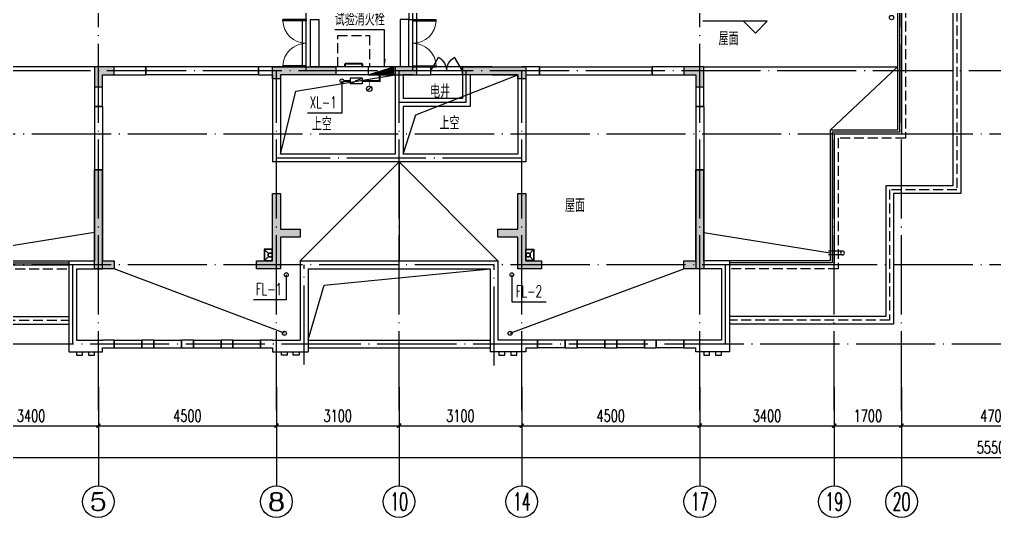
# Model space of a CAD drawing. Extents: x -287580 to -53108, y -522338 to -82629.
# Drawn here: x -251003 to -226359, y -507133 to -494550 of the extents above; entities that cross this region are included whole.
import ezdxf
from ezdxf.enums import TextEntityAlignment as Align

# ---------------------------------------------------------------- set-up
doc = ezdxf.new("R2010")
doc.units = 0
doc.header["$LTSCALE"] = 1000
doc.header["$MEASUREMENT"] = 0
doc.linetypes.add('DASH', pattern=[0.35, 0.25, -0.1])
doc.linetypes.add('DOTE', pattern=[2.42, 2, -0.2, 0.02, -0.2])
for name, color, linetype in [('AXIS', 3, 'Continuous'), ('AXIS_TEXT', 7, 'Continuous'), ('DIM_ELEV', 3, 'Continuous'), ('DIM_废水', 3, 'Continuous'), ('DIM_消防', 3, 'Continuous'), ('DOTE', 99, 'Continuous'), ('EQUIP_消防', 1, 'Continuous'), ('HATCH', 4, 'Continuous'), ('PIPE-消防', 1, 'Continuous'), ('PUB_TEXT', 7, 'Continuous'), ('STAIR', 99, 'Continuous'), ('TWT_LEAD', 3, 'Continuous'), ('TWT_TEXT', 7, 'Continuous'), ('VALVE_消防', 7, 'Continuous'), ('VPIPE-废水', 31, 'Continuous'), ('VPIPE-污水', 2, 'Continuous'), ('VPIPE-消防', 1, 'Continuous'), ('WALL', 9, 'Continuous'), ('WINDOW', 99, 'Continuous'), ('保温', 6, 'Continuous'), ('填充', 8, 'Continuous'), ('屋面', 139, 'Continuous'), ('栏杆', 169, 'Continuous'), ('表格', 157, 'Continuous')]:
    doc.layers.add(name, color=color, linetype=linetype)
doc.styles.add('_TCH_AXIS', font='COMPLEX', dxfattribs={"bigfont": 'GBCBIG'})
doc.styles.add('_TCH_DIM', font='SIMPLEX', dxfattribs={"bigfont": 'GBCBIG'})
doc.styles.add('_TCH_DIM_T3', font='SIMPLEX', dxfattribs={"width": 0.705882, "bigfont": 'GBCBIG'})
doc.styles.add('_TWT_SERIAL', font='COMPLEX', dxfattribs={"width": 0.8, "height": 3, "bigfont": 'HZTXT'})
doc.styles.add('COMPLEX', font='COMPLEX')
doc.styles.get("Standard").update_dxf_attribs({"font": 'gbenor.shx', "bigfont": 'gbcbig.shx'})
doc.dimstyles.new('_TCH_ARCH&&100', dxfattribs={"dimtxt": 297.5, "dimasz": 100, "dimexe": 250, "dimexo": 300, "dimgap": 100, "dimtad": 1, "dimdec": 0, "dimzin": 0, "dimdsep": 46, "dimtxsty": '_TCH_DIM_T3', "dimblk": 'ARCHTICK', "dimcen": 0.09, "dimclrt": 7, "dimazin": 2, "dimtfac": 1, "dimtdec": 0, "dimtix": 1, "dimtmove": 2, "dimatfit": 3, "dimfxl": 0, "dimtolj": 1, "dimtzin": 0, "dimarcsym": 0})

# ---------------------------------------------------------------- blocks, each defined once
blk = doc.blocks.new('$VALVE$00000597')
blk.add_line((-93, 357), (93, 543))
blk.add_lwpolyline([(93, 543, 0, 50, 0), (-31, 456, 50, 50, 0)], format="xyseb")
for points, const_width in [([(0, 300), (0, 0)], 30), ([(0, 182), (75, 182), (75, 107)], 7.5)]:
    blk.add_lwpolyline(points, dxfattribs=dict(const_width=const_width))
blk.add_circle((0, 450), 150)
blk = doc.blocks.new('A$C72BA2012')
at = {"color": 6}
for p, q in [((100, 200), (0, 300)), ((11, 290), (10, 290)), ((10, 290), (10, 10)), ((200, 290), (10, 290)), ((200, 10), (200, 290)), ((100, 100), (0, 0)), ((10, 10), (200, 10))]:
    blk.add_line(p, q, dxfattribs=at)
blk.add_lwpolyline([(0, 300), (0, 0), (210, 0), (210, 300), (0, 300)], dxfattribs=at)
blk.add_lwpolyline([(200, 100), (200, 200), (100, 200), (100, 100)], close=True, dxfattribs=at)
blk.add_circle((150, 150), 50, dxfattribs=at)
blk = doc.blocks.new('A$C4E4A79F1')
at = {"color": 6}
for points in [[(0, 350), (0, 0)], [(100, 350), (100, 0)]]:
    blk.add_lwpolyline(points, dxfattribs=at)
blk.add_circle((50, 350), 50, dxfattribs=at)
blk = doc.blocks.new('A$C0BB52A95')
at = {"layer": '填充'}
h = blk.add_hatch(color=256, dxfattribs=at)
h.dxf.hatch_style = 1
h.paths.add_polyline_path([(37350, 4900), (37350, 5100), (37550, 5100), (37900, 5100), (37900, 4900)])
h.paths.add_polyline_path([(8150, 4900), (8150, 5100), (7950, 5100), (7600, 5100), (7600, 4900)])
h.paths.add_polyline_path([(45000, 5100), (45000, 4900), (45300, 4900), (45300, 4600), (45500, 4600), (45500, 5100)])
h.paths.add_polyline_path([(35350, 7500), (35850, 7500), (35850, 7700), (35550, 7700), (35550, 8000), (35350, 8000)])
h.paths.add_polyline_path([(30100, 4600), (30300, 4600), (30300, 4900), (30600, 4900), (30600, 5100), (30100, 5100)])
h.paths.add_polyline_path([(15400, 5100), (14900, 5100), (14900, 4900), (15200, 4900), (15200, 4600), (15400, 4600)])
h.paths.add_polyline_path([(10150, 7500), (10150, 8000), (9950, 8000), (9950, 7700), (9650, 7700), (9650, 7500)])
h.paths.add_polyline_path([(0, 5100), (0, 4600), (200, 4600), (200, 4900), (500, 4900), (500, 5100)])
h.paths.add_polyline_path([(500, 0), (0, 0), (0, 2500), (200, 2500), (200, 200), (500, 200)])
h.paths.add_polyline_path([(15400, 0), (14900, 0), (14900, 200), (15200, 200), (15200, 2500), (15400, 2500)])
h.paths.add_polyline_path([(30600, 0), (30100, 0), (30100, 2500), (30300, 2500), (30300, 200), (30600, 200)])
h.paths.add_polyline_path([(45500, 0), (45000, 0), (45000, 200), (45300, 200), (45300, 2500), (45500, 2500)])
h.paths.add_polyline_path([(40250, 10500), (40250, 8200), (40050, 8200), (40050, 10500)])
h.paths.add_polyline_path([(5450, 10500), (5450, 8200), (5250, 8200), (5250, 10500)])
h.paths.add_polyline_path([(37350, 10300), (35550, 10300), (35550, 9900), (35350, 9900), (35350, 10500), (37550, 10500), (37550, 8900), (37350, 8900)])
h.paths.add_polyline_path([(9950, 10300), (8150, 10300), (8150, 8900), (7950, 8900), (7950, 10500), (10150, 10500), (10150, 9900), (9950, 9900)])
h.paths.add_polyline_path([(34800, 1900), (34800, 1000), (35300, 1000), (35300, 800), (34800, 800), (34800, 0), (34200, 0), (34200, 200), (34600, 200), (34600, 1000), (34600, 1900)])
h.paths.add_polyline_path([(41000, 1900), (41000, 1000), (41000, 200), (41400, 200), (41400, 0), (40800, 0), (40800, 800), (40300, 800), (40300, 1000), (40800, 1000), (40800, 1900)])
h.paths.add_polyline_path([(36200, 4900), (34800, 4900), (34800, 4800), (34600, 4800), (34600, 5100), (36200, 5100)])
h.paths.add_polyline_path([(40250, 5100), (40250, 5100), (41000, 5100), (41000, 4800), (40800, 4800), (40800, 4900), (40250, 4900), (39400, 4900), (39400, 5100), (40050, 5100), (40050, 5100)])
h.paths.add_polyline_path([(10900, 1900), (10900, 1000), (10900, 200), (11300, 200), (11300, 0), (10700, 0), (10700, 800), (10200, 800), (10200, 1000), (10700, 1000), (10700, 1900)])
h.paths.add_polyline_path([(4700, 1900), (4700, 1000), (5200, 1000), (5200, 800), (4700, 800), (4700, 0), (4100, 0), (4100, 200), (4500, 200), (4500, 1000), (4500, 1900)])
h.paths.add_polyline_path([(10700, 4900), (9300, 4900), (9300, 5100), (10900, 5100), (10900, 4800), (10700, 4800)])
h.paths.add_polyline_path([(5450, 5100), (6100, 5100), (6100, 4900), (5250, 4900), (4700, 4900), (4700, 4800), (4500, 4800), (4500, 5100), (5250, 5100)])
at = {"color": 3}
for points in [[(0, 5100), (0, 4600), (200, 4600), (200, 4900), (500, 4900), (500, 5100)], [(5450, 5100), (6100, 5100), (6100, 4900), (5250, 4900), (4700, 4900), (4700, 4800), (4500, 4800), (4500, 5100), (5250, 5100)], [(8150, 4900), (8150, 5100), (7950, 5100), (7950, 5100), (7600, 5100), (7600, 4900)], [(10700, 4900), (9300, 4900), (9300, 5100), (10900, 5100), (10900, 4800), (10700, 4800)], [(15400, 5100), (14900, 5100), (14900, 4900), (15200, 4900), (15200, 4600), (15400, 4600)], [(500, 0), (0, 0), (0, 2500), (200, 2500), (200, 200), (500, 200)], [(15400, 0), (14900, 0), (14900, 200), (15200, 200), (15200, 2500), (15400, 2500)], [(4700, 1900), (4700, 1000), (5200, 1000), (5200, 800), (4700, 800), (4700, 0), (4100, 0), (4100, 200), (4500, 200), (4500, 1000), (4500, 1900)], [(10900, 1900), (10900, 1000), (10900, 200), (11300, 200), (11300, 0), (10700, 0), (10700, 800), (10200, 800), (10200, 1000), (10700, 1000), (10700, 1900)]]:
    blk.add_lwpolyline(points, close=True, dxfattribs=at)
for points in [[(5250, 5100), (5250, 5100)], [(5450, 5100), (5450, 5100)]]:
    blk.add_lwpolyline(points, dxfattribs=at)
blk = doc.blocks.new('_ArchTick')
at = {"color": 0, "linetype": 'ByBlock', "const_width": 0.4}
blk.add_lwpolyline([(-0.5, -0.5), (0.5, 0.5)], dxfattribs=at)
blk = doc.blocks.new('*D214')
at = {"layer": 'AXIS', "color": 0, "lineweight": -2}
for p, q in [((-252409, -503841), (-252409, -505063)), ((-249009, -503841), (-249009, -505063)), ((-252409, -504813), (-249009, -504813))]:
    blk.add_line(p, q, dxfattribs=at)
at = {"layer": 'Defpoints', "color": 0}
for p in [(-252409, -503541), (-249009, -503541), (-249009, -504813)]:
    blk.add_point(p, dxfattribs=at)
at = {"layer": 'AXIS', "color": 0, "lineweight": -2, "xscale": 100, "yscale": 100, "zscale": 100, "rotation": 180}
blk.add_blockref('_ArchTick', (-252409, -504813), dxfattribs=at)
at = {"layer": 'AXIS', "color": 0, "lineweight": -2, "xscale": 100, "yscale": 100, "zscale": 100}
blk.add_blockref('_ArchTick', (-249009, -504813), dxfattribs=at)
at = {"layer": 'AXIS', "color": 7, "insert": (-250709, -504564), "char_height": 297.5, "attachment_point": 5, "style": '_TCH_DIM_T3'}
blk.add_mtext('\\A1;3400', dxfattribs=at)
blk = doc.blocks.new('*D215')
at = {"layer": 'AXIS', "color": 0, "lineweight": -2}
for p, q in [((-249009, -503841), (-249009, -505063)), ((-244509, -503841), (-244509, -505063)), ((-249009, -504813), (-244509, -504813))]:
    blk.add_line(p, q, dxfattribs=at)
at = {"layer": 'Defpoints', "color": 0}
for p in [(-249009, -503541), (-244509, -503541), (-244509, -504813)]:
    blk.add_point(p, dxfattribs=at)
at = {"layer": 'AXIS', "color": 0, "lineweight": -2, "xscale": 100, "yscale": 100, "zscale": 100, "rotation": 180}
blk.add_blockref('_ArchTick', (-249009, -504813), dxfattribs=at)
at = {"layer": 'AXIS', "color": 0, "lineweight": -2, "xscale": 100, "yscale": 100, "zscale": 100}
blk.add_blockref('_ArchTick', (-244509, -504813), dxfattribs=at)
at = {"layer": 'AXIS', "color": 7, "insert": (-246759, -504564), "char_height": 297.5, "attachment_point": 5, "style": '_TCH_DIM_T3'}
blk.add_mtext('\\A1;4500', dxfattribs=at)
blk = doc.blocks.new('*D216')
at = {"layer": 'AXIS', "color": 0, "lineweight": -2}
for p, q in [((-244509, -503841), (-244509, -505063)), ((-241409, -503841), (-241409, -505063)), ((-244509, -504813), (-241409, -504813))]:
    blk.add_line(p, q, dxfattribs=at)
at = {"layer": 'Defpoints', "color": 0}
for p in [(-244509, -503541), (-241409, -503541), (-241409, -504813)]:
    blk.add_point(p, dxfattribs=at)
at = {"layer": 'AXIS', "color": 0, "lineweight": -2, "xscale": 100, "yscale": 100, "zscale": 100, "rotation": 180}
blk.add_blockref('_ArchTick', (-244509, -504813), dxfattribs=at)
at = {"layer": 'AXIS', "color": 0, "lineweight": -2, "xscale": 100, "yscale": 100, "zscale": 100}
blk.add_blockref('_ArchTick', (-241409, -504813), dxfattribs=at)
at = {"layer": 'AXIS', "color": 7, "insert": (-242959, -504564), "char_height": 297.5, "attachment_point": 5, "style": '_TCH_DIM_T3'}
blk.add_mtext('\\A1;3100', dxfattribs=at)
blk = doc.blocks.new('*D217')
at = {"layer": 'AXIS', "color": 0, "lineweight": -2}
for p, q in [((-241409, -503841), (-241409, -505063)), ((-238309, -503841), (-238309, -505063)), ((-241409, -504813), (-238309, -504813))]:
    blk.add_line(p, q, dxfattribs=at)
at = {"layer": 'Defpoints', "color": 0}
for p in [(-241409, -503541), (-238309, -503541), (-238309, -504813)]:
    blk.add_point(p, dxfattribs=at)
at = {"layer": 'AXIS', "color": 0, "lineweight": -2, "xscale": 100, "yscale": 100, "zscale": 100, "rotation": 180}
blk.add_blockref('_ArchTick', (-241409, -504813), dxfattribs=at)
at = {"layer": 'AXIS', "color": 0, "lineweight": -2, "xscale": 100, "yscale": 100, "zscale": 100}
blk.add_blockref('_ArchTick', (-238309, -504813), dxfattribs=at)
at = {"layer": 'AXIS', "color": 7, "insert": (-239859, -504564), "char_height": 297.5, "attachment_point": 5, "style": '_TCH_DIM_T3'}
blk.add_mtext('\\A1;3100', dxfattribs=at)
blk = doc.blocks.new('*D218')
at = {"layer": 'AXIS', "color": 0, "lineweight": -2}
for p, q in [((-238309, -503841), (-238309, -505063)), ((-233809, -503841), (-233809, -505063)), ((-238309, -504813), (-233809, -504813))]:
    blk.add_line(p, q, dxfattribs=at)
at = {"layer": 'Defpoints', "color": 0}
for p in [(-238309, -503541), (-233809, -503541), (-233809, -504813)]:
    blk.add_point(p, dxfattribs=at)
at = {"layer": 'AXIS', "color": 0, "lineweight": -2, "xscale": 100, "yscale": 100, "zscale": 100, "rotation": 180}
blk.add_blockref('_ArchTick', (-238309, -504813), dxfattribs=at)
at = {"layer": 'AXIS', "color": 0, "lineweight": -2, "xscale": 100, "yscale": 100, "zscale": 100}
blk.add_blockref('_ArchTick', (-233809, -504813), dxfattribs=at)
at = {"layer": 'AXIS', "color": 7, "insert": (-236059, -504564), "char_height": 297.5, "attachment_point": 5, "style": '_TCH_DIM_T3'}
blk.add_mtext('\\A1;4500', dxfattribs=at)
blk = doc.blocks.new('*D219')
at = {"layer": 'AXIS', "color": 0, "lineweight": -2}
for p, q in [((-233809, -503841), (-233809, -505063)), ((-230409, -503841), (-230409, -505063)), ((-233809, -504813), (-230409, -504813))]:
    blk.add_line(p, q, dxfattribs=at)
at = {"layer": 'Defpoints', "color": 0}
for p in [(-233809, -503541), (-230409, -503541), (-230409, -504813)]:
    blk.add_point(p, dxfattribs=at)
at = {"layer": 'AXIS', "color": 0, "lineweight": -2, "xscale": 100, "yscale": 100, "zscale": 100, "rotation": 180}
blk.add_blockref('_ArchTick', (-233809, -504813), dxfattribs=at)
at = {"layer": 'AXIS', "color": 0, "lineweight": -2, "xscale": 100, "yscale": 100, "zscale": 100}
blk.add_blockref('_ArchTick', (-230409, -504813), dxfattribs=at)
at = {"layer": 'AXIS', "color": 7, "insert": (-232109, -504564), "char_height": 297.5, "attachment_point": 5, "style": '_TCH_DIM_T3'}
blk.add_mtext('\\A1;3400', dxfattribs=at)
blk = doc.blocks.new('*D220')
at = {"layer": 'AXIS', "color": 0, "lineweight": -2}
for p, q in [((-230409, -503841), (-230409, -505063)), ((-228709, -503841), (-228709, -505063)), ((-230409, -504813), (-228709, -504813))]:
    blk.add_line(p, q, dxfattribs=at)
at = {"layer": 'Defpoints', "color": 0}
for p in [(-230409, -503541), (-228709, -503541), (-228709, -504813)]:
    blk.add_point(p, dxfattribs=at)
at = {"layer": 'AXIS', "color": 0, "lineweight": -2, "xscale": 100, "yscale": 100, "zscale": 100, "rotation": 180}
blk.add_blockref('_ArchTick', (-230409, -504813), dxfattribs=at)
at = {"layer": 'AXIS', "color": 0, "lineweight": -2, "xscale": 100, "yscale": 100, "zscale": 100}
blk.add_blockref('_ArchTick', (-228709, -504813), dxfattribs=at)
at = {"layer": 'AXIS', "color": 7, "insert": (-229559, -504564), "char_height": 297.5, "attachment_point": 5, "style": '_TCH_DIM_T3'}
blk.add_mtext('\\A1;1700', dxfattribs=at)
blk = doc.blocks.new('*D221')
at = {"layer": 'AXIS', "color": 0, "lineweight": -2}
for p, q in [((-228709, -503841), (-228709, -505063)), ((-224009, -503841), (-224009, -505063)), ((-228709, -504813), (-224009, -504813))]:
    blk.add_line(p, q, dxfattribs=at)
at = {"layer": 'Defpoints', "color": 0}
for p in [(-228709, -503541), (-224009, -503541), (-224009, -504813)]:
    blk.add_point(p, dxfattribs=at)
at = {"layer": 'AXIS', "color": 0, "lineweight": -2, "xscale": 100, "yscale": 100, "zscale": 100, "rotation": 180}
blk.add_blockref('_ArchTick', (-228709, -504813), dxfattribs=at)
at = {"layer": 'AXIS', "color": 0, "lineweight": -2, "xscale": 100, "yscale": 100, "zscale": 100}
blk.add_blockref('_ArchTick', (-224009, -504813), dxfattribs=at)
at = {"layer": 'AXIS', "color": 7, "insert": (-226359, -504564), "char_height": 297.5, "attachment_point": 5, "style": '_TCH_DIM_T3'}
blk.add_mtext('\\A1;4700', dxfattribs=at)
blk = doc.blocks.new('*D230')
at = {"layer": 'AXIS', "color": 0, "lineweight": -2}
for p, q in [((-254109, -503841), (-254109, -505863)), ((-198609, -503841), (-198609, -505863)), ((-254109, -505613), (-198609, -505613))]:
    blk.add_line(p, q, dxfattribs=at)
at = {"layer": 'Defpoints', "color": 0}
for p in [(-254109, -503541), (-198609, -503541), (-198609, -505613)]:
    blk.add_point(p, dxfattribs=at)
at = {"layer": 'AXIS', "color": 0, "lineweight": -2, "xscale": 100, "yscale": 100, "zscale": 100, "rotation": 180}
blk.add_blockref('_ArchTick', (-254109, -505613), dxfattribs=at)
at = {"layer": 'AXIS', "color": 0, "lineweight": -2, "xscale": 100, "yscale": 100, "zscale": 100}
blk.add_blockref('_ArchTick', (-198609, -505613), dxfattribs=at)
at = {"layer": 'AXIS', "color": 7, "insert": (-226359, -505364), "char_height": 297.5, "attachment_point": 5, "style": '_TCH_DIM_T3'}
blk.add_mtext('\\A1;55500', dxfattribs=at)
blk = doc.blocks.new('*X47')
at = {"color": 0}
for p, q in [((7200.69375, 5700.69375), (7201, 5700.69375)), ((7200.7, 5700.7), (7201, 5700.7)), ((7200.70625, 5700.70625), (7201, 5700.70625)), ((7200.7125, 5700.7125), (7201, 5700.7125)), ((7200.71875, 5700.71875), (7201, 5700.71875)), ((7200.725, 5700.725), (7201, 5700.725)), ((7200.73125, 5700.73125), (7201, 5700.73125)), ((7200.7375, 5700.7375), (7201, 5700.7375)), ((7200.74375, 5700.74375), (7201, 5700.74375)), ((7200.75, 5700.75), (7201, 5700.75)), ((7200.75625, 5700.75625), (7201, 5700.75625)), ((7200.7625, 5700.7625), (7201, 5700.7625)), ((7200.76875, 5700.76875), (7201, 5700.76875)), ((7200.775, 5700.775), (7201, 5700.775)), ((7200.78125, 5700.78125), (7201, 5700.78125)), ((7200.7875, 5700.7875), (7201, 5700.7875)), ((7200.79375, 5700.79375), (7201, 5700.79375)), ((7200.8, 5700.8), (7201, 5700.8)), ((7200.80625, 5700.80625), (7201, 5700.80625)), ((7200.8125, 5700.8125), (7201, 5700.8125)), ((7200.81875, 5700.81875), (7201, 5700.81875)), ((7200.825, 5700.825), (7201, 5700.825)), ((7200.83125, 5700.83125), (7201, 5700.83125)), ((7200.8375, 5700.8375), (7201, 5700.8375)), ((7200.84375, 5700.84375), (7201, 5700.84375)), ((7200.85, 5700.85), (7201, 5700.85)), ((7200.85625, 5700.85625), (7201, 5700.85625)), ((7200.8625, 5700.8625), (7201, 5700.8625)), ((7200.86875, 5700.86875), (7201, 5700.86875)), ((7200.875, 5700.875), (7201, 5700.875)), ((7200.88125, 5700.88125), (7201, 5700.88125)), ((7200.8875, 5700.8875), (7201, 5700.8875)), ((7200.89375, 5700.89375), (7201, 5700.89375)), ((7200.9, 5700.9), (7201, 5700.9)), ((7200.90625, 5700.90625), (7201, 5700.90625)), ((7200.9125, 5700.9125), (7201, 5700.9125)), ((7200.91875, 5700.91875), (7201, 5700.91875)), ((7200.925, 5700.925), (7201, 5700.925)), ((7200.93125, 5700.93125), (7201, 5700.93125)), ((7200.9375, 5700.9375), (7201, 5700.9375)), ((7200.94375, 5700.94375), (7201, 5700.94375)), ((7200.95, 5700.95), (7201, 5700.95)), ((7200.95625, 5700.95625), (7201, 5700.95625)), ((7200.9625, 5700.9625), (7201, 5700.9625)), ((7200.96875, 5700.96875), (7201, 5700.96875)), ((7200.975, 5700.975), (7201, 5700.975)), ((7200.98125, 5700.98125), (7201, 5700.98125)), ((7200.9875, 5700.9875), (7201, 5700.9875)), ((7200.99375, 5700.99375), (7201, 5700.99375)), ((7200.3125, 5700.3125), (7201, 5700.3125)), ((7200.31875, 5700.31875), (7201, 5700.31875)), ((7200.325, 5700.325), (7201, 5700.325)), ((7200.33125, 5700.33125), (7201, 5700.33125)), ((7200.3375, 5700.3375), (7201, 5700.3375)), ((7200.34375, 5700.34375), (7201, 5700.34375)), ((7200.35, 5700.35), (7201, 5700.35)), ((7200.35625, 5700.35625), (7201, 5700.35625)), ((7200.3625, 5700.3625), (7201, 5700.3625)), ((7200.36875, 5700.36875), (7201, 5700.36875)), ((7200.375, 5700.375), (7201, 5700.375)), ((7200.38125, 5700.38125), (7201, 5700.38125)), ((7200.3875, 5700.3875), (7201, 5700.3875)), ((7200.39375, 5700.39375), (7201, 5700.39375)), ((7200.4, 5700.4), (7201, 5700.4)), ((7200.40625, 5700.40625), (7201, 5700.40625)), ((7200.4125, 5700.4125), (7201, 5700.4125)), ((7200.41875, 5700.41875), (7201, 5700.41875)), ((7200.425, 5700.425), (7201, 5700.425)), ((7200.43125, 5700.43125), (7201, 5700.43125)), ((7200.4375, 5700.4375), (7201, 5700.4375)), ((7200.44375, 5700.44375), (7201, 5700.44375)), ((7200.45, 5700.45), (7201, 5700.45)), ((7200.45625, 5700.45625), (7201, 5700.45625)), ((7200.4625, 5700.4625), (7201, 5700.4625)), ((7200.46875, 5700.46875), (7201, 5700.46875)), ((7200.475, 5700.475), (7201, 5700.475)), ((7200.48125, 5700.48125), (7201, 5700.48125)), ((7200.4875, 5700.4875), (7201, 5700.4875)), ((7200.49375, 5700.49375), (7201, 5700.49375)), ((7200.5, 5700.5), (7201, 5700.5)), ((7200.50625, 5700.50625), (7201, 5700.50625)), ((7200.5125, 5700.5125), (7201, 5700.5125)), ((7200.51875, 5700.51875), (7201, 5700.51875)), ((7200.525, 5700.525), (7201, 5700.525)), ((7200.53125, 5700.53125), (7201, 5700.53125)), ((7200.5375, 5700.5375), (7201, 5700.5375)), ((7200.54375, 5700.54375), (7201, 5700.54375)), ((7200.55, 5700.55), (7201, 5700.55)), ((7200.55625, 5700.55625), (7201, 5700.55625)), ((7200.5625, 5700.5625), (7201, 5700.5625)), ((7200.56875, 5700.56875), (7201, 5700.56875)), ((7200.575, 5700.575), (7201, 5700.575)), ((7200.58125, 5700.58125), (7201, 5700.58125)), ((7200.5875, 5700.5875), (7201, 5700.5875)), ((7200.59375, 5700.59375), (7201, 5700.59375)), ((7200.6, 5700.6), (7201, 5700.6)), ((7200.60625, 5700.60625), (7201, 5700.60625)), ((7200.6125, 5700.6125), (7201, 5700.6125)), ((7200.61875, 5700.61875), (7201, 5700.61875)), ((7200.625, 5700.625), (7201, 5700.625)), ((7200.63125, 5700.63125), (7201, 5700.63125)), ((7200.6375, 5700.6375), (7201, 5700.6375)), ((7200.64375, 5700.64375), (7201, 5700.64375)), ((7200.65, 5700.65), (7201, 5700.65)), ((7200.65625, 5700.65625), (7201, 5700.65625)), ((7200.6625, 5700.6625), (7201, 5700.6625)), ((7200.66875, 5700.66875), (7201, 5700.66875)), ((7200.675, 5700.675), (7201, 5700.675)), ((7200.68125, 5700.68125), (7201, 5700.68125)), ((7200.6875, 5700.6875), (7201, 5700.6875)), ((7200.00625, 5700.00625), (7201, 5700.00625)), ((7200.0125, 5700.0125), (7201, 5700.0125)), ((7200.01875, 5700.01875), (7201, 5700.01875)), ((7200.025, 5700.025), (7201, 5700.025)), ((7200.03125, 5700.03125), (7201, 5700.03125)), ((7200.0375, 5700.0375), (7201, 5700.0375)), ((7200.04375, 5700.04375), (7201, 5700.04375)), ((7200.05, 5700.05), (7201, 5700.05)), ((7200.05625, 5700.05625), (7201, 5700.05625)), ((7200.0625, 5700.0625), (7201, 5700.0625)), ((7200.06875, 5700.06875), (7201, 5700.06875)), ((7200.075, 5700.075), (7201, 5700.075)), ((7200.08125, 5700.08125), (7201, 5700.08125)), ((7200.0875, 5700.0875), (7201, 5700.0875)), ((7200.09375, 5700.09375), (7201, 5700.09375)), ((7200.1, 5700.1), (7201, 5700.1)), ((7200.10625, 5700.10625), (7201, 5700.10625)), ((7200.1125, 5700.1125), (7201, 5700.1125)), ((7200.11875, 5700.11875), (7201, 5700.11875)), ((7200.125, 5700.125), (7201, 5700.125)), ((7200.13125, 5700.13125), (7201, 5700.13125)), ((7200.1375, 5700.1375), (7201, 5700.1375)), ((7200.14375, 5700.14375), (7201, 5700.14375)), ((7200.15, 5700.15), (7201, 5700.15)), ((7200.15625, 5700.15625), (7201, 5700.15625)), ((7200.1625, 5700.1625), (7201, 5700.1625)), ((7200.16875, 5700.16875), (7201, 5700.16875)), ((7200.175, 5700.175), (7201, 5700.175)), ((7200.18125, 5700.18125), (7201, 5700.18125)), ((7200.1875, 5700.1875), (7201, 5700.1875)), ((7200.19375, 5700.19375), (7201, 5700.19375)), ((7200.2, 5700.2), (7201, 5700.2)), ((7200.20625, 5700.20625), (7201, 5700.20625)), ((7200.2125, 5700.2125), (7201, 5700.2125)), ((7200.21875, 5700.21875), (7201, 5700.21875)), ((7200.225, 5700.225), (7201, 5700.225)), ((7200.23125, 5700.23125), (7201, 5700.23125)), ((7200.2375, 5700.2375), (7201, 5700.2375)), ((7200.24375, 5700.24375), (7201, 5700.24375)), ((7200.25, 5700.25), (7201, 5700.25)), ((7200.25625, 5700.25625), (7201, 5700.25625)), ((7200.2625, 5700.2625), (7201, 5700.2625)), ((7200.26875, 5700.26875), (7201, 5700.26875)), ((7200.275, 5700.275), (7201, 5700.275)), ((7200.28125, 5700.28125), (7201, 5700.28125)), ((7200.2875, 5700.2875), (7201, 5700.2875)), ((7200.29375, 5700.29375), (7201, 5700.29375)), ((7200.3, 5700.3), (7201, 5700.3)), ((7200.30625, 5700.30625), (7201, 5700.30625))]:
    blk.add_line(p, q, dxfattribs=at)
blk = doc.blocks.new('$ATTACHMENT$00000088')
for p, q in [((325, 0), (-325, -200)), ((325, 0), (-325, 0)), ((-325, 0), (-325, -200)), ((325, -200), (325, 0)), ((-325, -200), (325, -200))]:
    blk.add_line(p, q)
at = {"xscale": 650, "yscale": 200, "zscale": 650, "rotation": 180}
blk.add_blockref('*X47', (4680325, 1140000), dxfattribs=at)
blk = doc.blocks.new('$VALVE$00000316')
for p, q in [((-125, 72), (125, -72)), ((-125, 72), (-125, -72)), ((-125, 72), (125, 72)), ((125, 72), (125, -72)), ((-125, -72), (125, -72))]:
    blk.add_line(p, q)
at = {"const_width": 21.1}
blk.add_lwpolyline([(-11, 0, 1), (11, 0, 1)], format="xyb", close=True, dxfattribs=at)
for p in [(-125, 0), (125, 0)]:
    blk.add_point(p)
at = {"color": 7, "flags": 9}
for tag in ['XSIZE', 'YSIZE']:
    blk.add_attdef(tag, (0, 0), '', height=0.5, dxfattribs=at)
blk = doc.blocks.new('$DorLib2D$00000002')
for p, q in [((-0.5, 0), (-0.5, 0.4875)), ((-0.475, 0.4875), (-0.5, 0.4875)), ((-0.475, 0), (-0.475, 0.4875)), ((0.475, 0), (0.475, 0.4875)), ((0.475, 0.4875), (0.5, 0.4875)), ((0.5, 0), (0.5, 0.4875)), ((-0.5, 0), (-0.475, 0)), ((0.5, 0), (0.475, 0))]:
    blk.add_line(p, q)
at = {"lineweight": 13}
for centre, start, end in [((-0.4875, 0), 0, 88.53072), ((0.4875, 0), 91.46928, 180)]:
    blk.add_arc(centre, 0.4875, start, end, dxfattribs=at)
blk = doc.blocks.new('$DorLib2D$00000231')
at = {"color": 0}
for p, q in [((-0.5, 0), (-0.25, 0.433)), ((0.5, 0), (0.25, 0.433))]:
    blk.add_line(p, q, dxfattribs=at)
for centre, start, end in [((-0.5, 0), 0, 60), ((0.5, 0), 120, 180)]:
    blk.add_arc(centre, 0.5, start, end, dxfattribs=at)
blk = doc.blocks.new('_AXISO')
blk.add_circle((0, 0), 0.5)
at = {"layer": 'AXIS_TEXT', "style": 'COMPLEX', "width": 1.041667}
blk.add_attdef('A', text='', height=0.56, dxfattribs=at).set_placement((-0.25, -0.28), (0.25, -0.28), align=Align.FIT)

msp = doc.modelspace()

# ---------------------------------------------------------------- hatches: boundary and pattern name
at = {"layer": 'PIPE-消防'}
for points in [[(-241898.1, -496100.6), (-241898.1, -496125.6), (-241873.1, -496125.6)], [(-241898.1, -496100.6), (-241873.1, -496100.6), (-241873.1, -496125.6)]]:
    msp.add_hatch(color=256, dxfattribs=at).paths.add_polyline_path(points)

# ---------------------------------------------------------------- linework, layer by layer
at = {"color": 99}
for points in [[(-249108.8, -495750.4), (-254008.8, -495750.4)], [(-233708.8, -495750.4), (-228808.8, -495750.4)], [(-228808.8, -495750.4), (-230508.8, -497350.4)], [(-244408.8, -497950.4), (-244020.5, -496359.5), (-241508.8, -495950.4)], [(-241308.8, -497950.4), (-240982, -496955.5), (-238408.8, -495950.4)], [(-243908.8, -500650.4), (-241408.8, -498150.4)], [(-241408.8, -498150.4), (-241408.8, -500650.4)], [(-241408.8, -498150.4), (-238908.8, -500650.4)], [(-249108.8, -499929.5), (-252308.8, -500447)], [(-233708.8, -499929.5), (-230508.8, -500447)], [(-244306.5, -502479), (-248608.8, -500850.4)], [(-243708.8, -502640), (-243303.1, -501266), (-239108.8, -500850.4)], [(-238602.5, -502479), (-234208.8, -500850.4)]]:
    msp.add_lwpolyline(points, dxfattribs=at)
for centre in [(-244306.5, -502479), (-238602.5, -502479)]:
    msp.add_circle(centre, 50, dxfattribs=at)
at = {"layer": 'AXIS'}
for p, q in [((-249008.8, -504890.9), (-249008.8, -506333)), ((-244508.8, -504890.9), (-244508.8, -506333)), ((-241408.8, -504890.9), (-241408.8, -506333)), ((-238308.8, -504890.9), (-238308.8, -506333)), ((-233808.8, -504890.9), (-233808.8, -506333)), ((-230408.8, -504890.9), (-230408.8, -506333)), ((-228708.8, -504890.9), (-228708.8, -506333))]:
    msp.add_line(p, q, dxfattribs=at)
at = {"layer": 'DIM_ELEV'}
for p, q in [((-232102.6, -494591.4), (-233731.7, -494591.4)), ((-232402.6, -494891.4), (-232702.6, -494591.4)), ((-232402.6, -494891.4), (-232102.6, -494591.4))]:
    msp.add_line(p, q, dxfattribs=at)
at = {"layer": 'DIM_废水'}
for p, q in [((-244258.8, -501000.4), (-244258.8, -501632.4)), ((-238558.8, -501000.4), (-238558.8, -501688)), ((-244258.8, -501632.4), (-245089.2, -501632.4)), ((-238558.8, -501688), (-237687.5, -501688))]:
    msp.add_line(p, q, dxfattribs=at)
at = {"layer": 'DIM_消防', "linetype": 'Continuous'}
for p, q in [((-242854.5, -496100.6), (-242854.5, -496913)), ((-242854.5, -496913), (-243725.8, -496913))]:
    msp.add_line(p, q, dxfattribs=at)
at = {"layer": 'DOTE', "linetype": 'DOTE'}
for p, q in [((-249008.8, -504422.4), (-249008.8, -485244.3)), ((-243758.8, -495850.4), (-243758.8, -485244.3)), ((-241058.8, -495850.4), (-241058.8, -485244.3)), ((-233808.8, -504422.4), (-233808.8, -485244.3)), ((-228708.8, -504422.4), (-228708.8, -485244.3)), ((-195971.7, -495850.4), (-256587.5, -495850.4)), ((-244508.8, -504422.4), (-244508.8, -495850.4)), ((-241408.8, -504422.4), (-241408.8, -495850.4)), ((-239708.8, -496650.4), (-239708.8, -495850.4)), ((-238308.8, -504422.4), (-238308.8, -495850.4)), ((-239708.8, -496650.4), (-241408.8, -496650.4)), ((-195448.3, -497450.4), (-256587.5, -497450.4)), ((-230408.8, -504422.4), (-230408.8, -497450.4)), ((-238308.8, -498050.4), (-244508.8, -498050.4)), ((-195448.3, -500750.4), (-256587.5, -500750.4)), ((-249658.8, -502750.4), (-249658.8, -500750.4)), ((-243808.8, -503268.5), (-243808.8, -500750.4)), ((-239008.8, -503295), (-239008.8, -500750.4)), ((-233158.8, -502750.4), (-233158.8, -500750.4)), ((-193978.3, -502750.4, 0), (-256587.5, -502750.4, 0))]:
    msp.add_line(p, q, dxfattribs=at)
at = {"layer": 'HATCH', "linetype": 'DASH'}
msp.add_lwpolyline([(-242958.8, -494950.4), (-242158.8, -494950.4), (-242158.8, -495750.4), (-242958.8, -495750.4), (-242958.8, -494950.4)], dxfattribs=at)
at = {"layer": 'PIPE-消防', "const_width": 50}
for points in [[(-242804.5, -496100.6), (-242642.9, -496100.6)], [(-242343.3, -496100.6), (-241898.1, -496100.6)], [(-241898.1, -496100.6), (-241898.1, -495950.4)]]:
    msp.add_lwpolyline(points, dxfattribs=at)
at = {"layer": 'STAIR'}
for points in [[(-242783.8, -495750.4), (-242783.8, -495690.4, -0.4142136), (-242743.8, -495650.4), (-242373.8, -495650.4, -0.4142136), (-242333.8, -495690.4), (-242333.8, -495750.4)], [(-242763.8, -495750.4), (-242763.8, -495700.4, -0.4142136), (-242733.8, -495670.4), (-242383.8, -495670.4, -0.4142136), (-242353.8, -495700.4), (-242353.8, -495750.4)]]:
    msp.add_lwpolyline(points, format="xyb", dxfattribs=at)
at = {"layer": 'TWT_LEAD'}
for p, q in [((-241773.1, -494812), (-243036.1, -494812)), ((-241773.1, -495750.4), (-241773.1, -494812))]:
    msp.add_line(p, q, dxfattribs=at)
msp.add_lwpolyline([(-241773.1, -495750.4, 0, 53.3, 0), (-241773.1, -495550.4, 0, 0, 0)], format="xyseb", dxfattribs=at)
at = {"layer": 'VPIPE-废水'}
for centre in [(-244258.8, -501000.4), (-238558.8, -501000.4)]:
    msp.add_circle(centre, 50, dxfattribs=at)
at = {"layer": 'VPIPE-污水'}
msp.add_circle((-228958.8, -494500.4), 55, dxfattribs=at)
at = {"layer": 'VPIPE-消防'}
msp.add_circle((-242854.5, -496100.6), 50, dxfattribs=at)
at = {"layer": 'WALL'}
for p, q in [((-241158.8, -493250.4), (-241158.8, -494550.4)), ((-240958.8, -494550.4), (-240958.8, -493350.4)), ((-241158.8, -494550.4), (-240958.8, -494550.4)), ((-249108.8, -495750.4), (-249108.8, -496750.4)), ((-247808.8, -495750.4), (-249108.8, -495750.4)), ((-247808.8, -495950.4), (-247808.8, -495750.4)), ((-244508.8, -495750.4), (-244958.8, -495750.4)), ((-244958.8, -495750.4), (-244958.8, -495950.4)), ((-243858.8, -495750.4), (-244508.8, -495750.4)), ((-243858.8, -495750.4), (-243658.8, -495750.4)), ((-241408.8, -495750.4), (-243658.8, -495750.4)), ((-241158.8, -495750.4), (-241408.8, -495750.4)), ((-240958.8, -495750.4), (-241158.8, -495750.4)), ((-240608.8, -495750.4), (-240958.8, -495750.4)), ((-240608.8, -495950.4), (-240608.8, -495750.4)), ((-239708.8, -495750.4), (-239808.8, -495750.4)), ((-239808.8, -495750.4), (-239808.8, -495950.4)), ((-239058.8, -495750.4), (-239708.8, -495750.4)), ((-239058.8, -495750.4), (-238308.8, -495750.4)), ((-237858.8, -495750.4), (-238308.8, -495750.4)), ((-237858.8, -495950.4), (-237858.8, -495750.4)), ((-233708.8, -495750.4), (-235008.8, -495750.4)), ((-235008.8, -495750.4), (-235008.8, -495950.4)), ((-233708.8, -496750.4), (-233708.8, -495750.4)), ((-248908.8, -496750.4), (-248908.8, -495950.4)), ((-248908.8, -495950.4), (-247808.8, -495950.4)), ((-244958.8, -495950.4), (-244608.8, -495950.4)), ((-244608.8, -495950.4), (-244608.8, -498150.4)), ((-243758.8, -495950.4), (-244408.8, -495950.4)), ((-244408.8, -495950.4), (-244408.8, -497950.4)), ((-241508.8, -495950.4), (-243758.8, -495950.4)), ((-241508.8, -495950.4), (-241508.8, -496650.4)), ((-241058.8, -495950.4), (-241308.8, -495950.4)), ((-241308.8, -495950.4), (-241308.8, -496550.4)), ((-241058.8, -495950.4), (-240608.8, -495950.4)), ((-239808.8, -495950.4), (-239808.8, -496550.4)), ((-239058.8, -495950.4), (-239608.8, -495950.4)), ((-239608.8, -495950.4), (-239608.8, -496750.4)), ((-239058.8, -495950.4), (-238408.8, -495950.4)), ((-238408.8, -495950.4), (-238408.8, -497950.4)), ((-238208.8, -495950.4), (-238208.8, -498150.4)), ((-238208.8, -495950.4), (-237858.8, -495950.4)), ((-235008.8, -495950.4), (-233908.8, -495950.4)), ((-233908.8, -495950.4), (-233908.8, -496750.4)), ((-239808.8, -496550.4), (-241308.8, -496550.4)), ((-249108.8, -496750.4), (-248908.8, -496750.4)), ((-241508.8, -496650.4), (-241508.8, -497950.4)), ((-239608.8, -496750.4), (-241308.8, -496750.4)), ((-241308.8, -496750.4), (-241308.8, -497950.4)), ((-233908.8, -496750.4), (-233708.8, -496750.4)), ((-241508.8, -497950.4), (-244408.8, -497950.4)), ((-238408.8, -497950.4), (-241308.8, -497950.4)), ((-241408.8, -498150.4), (-244608.8, -498150.4)), ((-238208.8, -498150.4), (-241408.8, -498150.4)), ((-248908.8, -498350.4), (-249108.8, -498350.4)), ((-249108.8, -498350.4), (-249108.8, -500650.4)), ((-248908.8, -500850.4), (-248908.8, -498350.4)), ((-233708.8, -498350.4), (-233908.8, -498350.4)), ((-233908.8, -498350.4), (-233908.8, -500850.4)), ((-233708.8, -500650.4), (-233708.8, -498350.4)), ((-249758.8, -500650.4), (-249758.8, -502950.4)), ((-249758.8, -500650.4), (-249108.8, -500650.4)), ((-243908.8, -500650.4), (-243908.8, -502650.4)), ((-243908.8, -500650.4), (-238908.8, -500650.4)), ((-238908.8, -500650.4), (-238908.8, -502650.4)), ((-233058.8, -500650.4), (-233708.8, -500650.4)), ((-233058.8, -500650.4), (-233058.8, -502950.4)), ((-249558.8, -500850.4), (-249558.8, -502650.4)), ((-249558.8, -500850.4), (-248908.8, -500850.4)), ((-243708.8, -500850.4), (-243708.8, -502950.4)), ((-243708.8, -500850.4), (-239108.8, -500850.4)), ((-239108.8, -500850.4), (-239108.8, -502950.4)), ((-233258.8, -500850.4), (-233908.8, -500850.4)), ((-233258.8, -500850.4), (-233258.8, -502650.4)), ((-249558.8, -502650.4), (-248908.8, -502650.4)), ((-248608.8, -502650.4), (-248908.8, -502650.4)), ((-248608.8, -502850.4), (-248608.8, -502650.4)), ((-247609.3, -502650.4), (-247908.8, -502650.4)), ((-247908.8, -502650.4), (-247908.8, -502850.4)), ((-247609.3, -502850.4), (-247609.3, -502650.4)), ((-246608.8, -502650.4), (-246909.3, -502650.4)), ((-246909.3, -502650.4), (-246909.3, -502850.4)), ((-246608.8, -502850.4), (-246608.8, -502650.4)), ((-245608.8, -502650.4), (-245908.8, -502650.4)), ((-245908.8, -502650.4), (-245908.8, -502850.4)), ((-245608.8, -502850.4), (-245608.8, -502650.4)), ((-244608.8, -502650.4), (-244908.8, -502650.4)), ((-244908.8, -502650.4), (-244908.8, -502850.4)), ((-244608.8, -502650.4), (-243908.8, -502650.4)), ((-238208.8, -502650.4), (-238908.8, -502650.4)), ((-237908.8, -502650.4), (-238208.8, -502650.4)), ((-237908.8, -502850.4), (-237908.8, -502650.4)), ((-236908.8, -502650.4), (-237208.8, -502650.4)), ((-237208.8, -502650.4), (-237208.8, -502850.4)), ((-236908.8, -502850.4), (-236908.8, -502650.4)), ((-235908.3, -502650.4), (-236208.8, -502650.4)), ((-236208.8, -502650.4), (-236208.8, -502850.4)), ((-235908.3, -502850.4), (-235908.3, -502650.4)), ((-234908.8, -502650.4), (-235208.3, -502650.4)), ((-235208.3, -502650.4), (-235208.3, -502850.4)), ((-234908.8, -502850.4), (-234908.8, -502650.4)), ((-233908.8, -502650.4), (-234208.8, -502650.4)), ((-234208.8, -502650.4), (-234208.8, -502850.4)), ((-233258.8, -502650.4), (-233908.8, -502650.4)), ((-249758.8, -502950.4), (-248908.8, -502950.4)), ((-248908.8, -502950.4), (-248908.8, -502850.4)), ((-248908.8, -502850.4), (-248608.8, -502850.4)), ((-247908.8, -502850.4), (-247609.3, -502850.4)), ((-246909.3, -502850.4), (-246608.8, -502850.4)), ((-245908.8, -502850.4), (-245608.8, -502850.4)), ((-244908.8, -502850.4), (-244608.8, -502850.4)), ((-244608.8, -502850.4), (-244608.8, -502950.4)), ((-244608.8, -502950.4), (-243708.8, -502950.4)), ((-238208.8, -502950.4), (-239108.8, -502950.4)), ((-238208.8, -502850.4), (-237908.8, -502850.4)), ((-238208.8, -502850.4), (-238208.8, -502950.4)), ((-237208.8, -502850.4), (-236908.8, -502850.4)), ((-236208.8, -502850.4), (-235908.3, -502850.4)), ((-235208.3, -502850.4), (-234908.8, -502850.4)), ((-234208.8, -502850.4), (-233908.8, -502850.4)), ((-233908.8, -502950.4), (-233908.8, -502850.4)), ((-233058.8, -502950.4), (-233908.8, -502950.4))]:
    msp.add_line(p, q, dxfattribs=at)
at = {"layer": 'WINDOW'}
for p, q in [((-243858.8, -494550.4, 0), (-243858.8, -495750.4, 0)), ((-243658.8, -494550.4, 0), (-243658.8, -495750.4, 0)), ((-241158.8, -495750.4, 0), (-241158.8, -494550.4, 0)), ((-240958.8, -495750.4, 0), (-240958.8, -494550.4, 0)), ((-244958.8, -495750.4), (-247808.8, -495750.4)), ((-239808.8, -495750.4, 0), (-240608.8, -495750.4, 0)), ((-237858.8, -495750.4), (-235008.8, -495750.4)), ((-244958.8, -495950.4), (-247808.8, -495950.4)), ((-239808.8, -495950.4, 0), (-240608.8, -495950.4, 0)), ((-237858.8, -495950.4), (-235008.8, -495950.4)), ((-249108.8, -496750.4), (-249108.8, -498350.4)), ((-248908.8, -496750.4), (-248908.8, -498350.4)), ((-233908.8, -496750.4), (-233908.8, -498350.4)), ((-233708.8, -496750.4), (-233708.8, -498350.4)), ((-248608.8, -502650.4), (-247908.8, -502650.4)), ((-247609.3, -502650.4), (-246909.3, -502650.4)), ((-246608.8, -502650.4), (-245908.8, -502650.4)), ((-245608.8, -502650.4), (-244908.8, -502650.4)), ((-237208.8, -502650.4), (-237908.8, -502650.4)), ((-236208.8, -502650.4), (-236908.8, -502650.4)), ((-235208.3, -502650.4), (-235908.3, -502650.4)), ((-234208.8, -502650.4), (-234908.8, -502650.4)), ((-248608.8, -502850.4), (-247908.8, -502850.4)), ((-247609.3, -502850.4), (-246909.3, -502850.4)), ((-246608.8, -502850.4), (-245908.8, -502850.4)), ((-245608.8, -502850.4), (-244908.8, -502850.4)), ((-237208.8, -502850.4), (-237908.8, -502850.4)), ((-236208.8, -502850.4), (-236908.8, -502850.4)), ((-235208.3, -502850.4), (-235908.3, -502850.4)), ((-234208.8, -502850.4), (-234908.8, -502850.4))]:
    msp.add_line(p, q, dxfattribs=at)
at = {"layer": 'WINDOW', "linetype": 'DASH'}
for p, q in [((-247808.8, -495750.4), (-247808.8, -495950.4)), ((-244958.8, -495950.4), (-244958.8, -495750.4)), ((-237858.8, -495750.4), (-237858.8, -495950.4)), ((-235008.8, -495950.4), (-235008.8, -495750.4)), ((-248908.8, -496750.4), (-249108.8, -496750.4)), ((-233708.8, -496750.4), (-233908.8, -496750.4)), ((-249108.8, -498350.4), (-248908.8, -498350.4)), ((-233908.8, -498350.4), (-233708.8, -498350.4)), ((-248608.8, -502650.4), (-248608.8, -502850.4)), ((-247908.8, -502850.4), (-247908.8, -502650.4)), ((-247609.3, -502650.4), (-247609.3, -502850.4)), ((-246909.3, -502850.4), (-246909.3, -502650.4)), ((-246608.8, -502650.4), (-246608.8, -502850.4)), ((-245908.8, -502850.4), (-245908.8, -502650.4)), ((-245608.8, -502650.4), (-245608.8, -502850.4)), ((-244908.8, -502850.4), (-244908.8, -502650.4)), ((-237908.8, -502650.4), (-237908.8, -502850.4)), ((-237208.8, -502850.4), (-237208.8, -502650.4)), ((-236908.8, -502650.4), (-236908.8, -502850.4)), ((-236208.8, -502850.4), (-236208.8, -502650.4)), ((-235908.3, -502650.4), (-235908.3, -502850.4)), ((-235208.3, -502850.4), (-235208.3, -502650.4)), ((-234908.8, -502650.4), (-234908.8, -502850.4)), ((-234208.8, -502850.4), (-234208.8, -502650.4))]:
    msp.add_line(p, q, dxfattribs=at)
at = {"layer": 'WINDOW'}
for points in [[(-243658.8, -494550.4), (-243438.8, -494550.4), (-243438.8, -495750.4)], [(-241158.8, -494550.4), (-241378.8, -494550.4), (-241378.8, -495750.4)]]:
    msp.add_lwpolyline(points, dxfattribs=at)
at = {"layer": '保温'}
for points in [[(-249558.8, -502950.4), (-249558.8, -503030.4), (-249408.8, -503030.4), (-249408.8, -502950.4)], [(-249258.8, -502950.4), (-249258.8, -503030.4), (-249108.8, -503030.4), (-249108.8, -502950.4)], [(-244233.8, -502950.4), (-244233.8, -503030.4), (-244383.8, -503030.4), (-244383.8, -502950.4)], [(-243933.8, -502950.4), (-243933.8, -503030.4), (-244083.8, -503030.4), (-244083.8, -502950.4)], [(-238883.8, -502950.4), (-238883.8, -503030.4), (-238733.8, -503030.4), (-238733.8, -502950.4)], [(-238583.8, -502950.4), (-238583.8, -503030.4), (-238433.8, -503030.4), (-238433.8, -502950.4)], [(-233708.8, -502950.4), (-233708.8, -503030.4), (-233558.8, -503030.4), (-233558.8, -502950.4)], [(-233408.8, -502950.4), (-233408.8, -503030.4), (-233258.8, -503030.4), (-233258.8, -502950.4)]]:
    msp.add_lwpolyline(points, dxfattribs=at)
at = {"layer": '屋面', "color": 99}
for p, q in [((-243708.8, -502650.4), (-239108.8, -502650.4)), ((-243708.8, -502850.4), (-239108.8, -502850.4))]:
    msp.add_line(p, q, dxfattribs=at)
for points in [[(-241408.8, -489150.4), (-242258.8, -489150.4), (-242258.8, -487150.4), (-250508.8, -487150.4), (-250508.8, -488650.4), (-255608.8, -488650.4), (-255608.8, -498950.4), (-253908.8, -498950.4), (-253908.8, -502250.4), (-249758.8, -502250.4)], [(-241408.8, -489150.4), (-240558.8, -489150.4), (-240558.8, -487150.4), (-232308.8, -487150.4), (-232308.8, -488650.4), (-227208.8, -488650.4), (-227208.8, -498950.4), (-228908.8, -498950.4), (-228908.8, -502250.4), (-233058.8, -502250.4)], [(-241408.8, -489350.4), (-242458.8, -489350.4), (-242458.8, -487350.4), (-250308.8, -487350.4), (-250308.8, -488850.4), (-255408.8, -488850.4), (-255408.8, -498750.4), (-253708.8, -498750.4), (-253708.8, -502050.4), (-249758.8, -502050.4)], [(-241408.8, -489350.4), (-240358.8, -489350.4), (-240358.8, -487350.4), (-232508.8, -487350.4), (-232508.8, -488850.4), (-227408.8, -488850.4), (-227408.8, -498750.4), (-229108.8, -498750.4), (-229108.8, -502050.4), (-233058.8, -502050.4)], [(-243858.8, -490350.4), (-243858.8, -488750.4), (-248908.8, -488750.4), (-248908.8, -490250.4), (-254008.8, -490250.4), (-254008.8, -497350.4), (-252308.8, -497350.4), (-252308.8, -500650.4), (-249758.8, -500650.4)], [(-238958.8, -490350.4), (-238958.8, -488750.4), (-233908.8, -488750.4), (-233908.8, -490250.4), (-228808.8, -490250.4), (-228808.8, -497350.4), (-230508.8, -497350.4), (-230508.8, -500650.4), (-233058.8, -500650.4)]]:
    msp.add_lwpolyline(points, dxfattribs=at)
at = {"layer": '屋面', "color": 99, "linetype": 'DASH'}
for points in [[(-241408.8, -489250.4), (-242358.8, -489250.4), (-242358.8, -487250.4), (-250408.8, -487250.4), (-250408.8, -488750.4), (-255508.8, -488750.4), (-255508.8, -498850.4), (-253808.8, -498850.4), (-253808.8, -502150.4), (-249758.8, -502150.4)], [(-241408.8, -489250.4), (-240458.8, -489250.4), (-240458.8, -487250.4), (-232408.8, -487250.4), (-232408.8, -488750.4), (-227308.8, -488750.4), (-227308.8, -498850.4), (-229008.8, -498850.4), (-229008.8, -502150.4), (-233058.8, -502150.4)], [(-243658.8, -490350.4), (-243658.8, -490350.4), (-243658.8, -488550.4), (-249108.8, -488550.4), (-249108.8, -490050.4), (-254208.8, -490050.4), (-254208.8, -497550.4), (-252508.8, -497550.4), (-252508.8, -500850.4), (-249758.8, -500850.4)], [(-239158.8, -490350.4), (-239158.8, -490350.4), (-239158.8, -488550.4), (-233708.8, -488550.4), (-233708.8, -490050.4), (-228608.8, -490050.4), (-228608.8, -497550.4), (-230308.8, -497550.4), (-230308.8, -500850.4), (-233058.8, -500850.4)]]:
    msp.add_lwpolyline(points, dxfattribs=at)
at = {"layer": '栏杆'}
for points in [[(-243758.8, -490350.4), (-243758.8, -488650.4), (-249008.8, -488650.4), (-249008.8, -490150.4), (-254108.8, -490150.4), (-254108.8, -497450.4), (-252408.8, -497450.4), (-252408.8, -500750.4), (-249758.8, -500750.4)], [(-239058.8, -490350.4), (-239058.8, -488650.4), (-233808.8, -488650.4), (-233808.8, -490150.4), (-228708.8, -490150.4), (-228708.8, -497450.4), (-230408.8, -497450.4), (-230408.8, -500750.4), (-233058.8, -500750.4)], [(-243808.8, -490350.4), (-243808.8, -488700.4), (-248958.8, -488700.4), (-248958.8, -490200.4), (-254058.8, -490200.4), (-254058.8, -497400.4), (-252358.8, -497400.4), (-252358.8, -500700.4), (-249758.8, -500700.4)], [(-239008.8, -490350.4), (-239008.8, -488700.4), (-233858.8, -488700.4), (-233858.8, -490200.4), (-228758.8, -490200.4), (-228758.8, -497400.4), (-230458.8, -497400.4), (-230458.8, -500700.4), (-233058.8, -500700.4)]]:
    msp.add_lwpolyline(points, dxfattribs=at)

# ---------------------------------------------------------------- block references
at = {"color": 99}
msp.add_blockref('A$C72BA2012', (-244818.8, -500650.4), dxfattribs=at)
at = {"color": 99, "xscale": -1}
msp.add_blockref('A$C72BA2012', (-237998.8, -500650.4), dxfattribs=at)
at = {"color": 99, "xscale": -1, "rotation": 269.9999999999898}
msp.add_blockref('A$C4E4A79F1', (-230550.6, -500500.4), dxfattribs=at)
at = {"layer": 'AXIS'}
ref = msp.add_blockref('_AXISO', (-249008.8, -506733), dxfattribs=dict(at, xscale=800, yscale=800, zscale=800))
ref.add_attrib('A', '5', dxfattribs={"layer": 'AXIS_TEXT', "height": 452.5, "style": '_TCH_AXIS', "width": 1.5}).set_placement((-249235.1, -506959.3), (-248782.5, -506959.3), align=Align.FIT)
ref = msp.add_blockref('_AXISO', (-244508.8, -506733), dxfattribs=dict(at, xscale=800, yscale=800, zscale=800))
ref.add_attrib('A', '8', dxfattribs={"layer": 'AXIS_TEXT', "height": 452.5, "style": '_TCH_AXIS', "width": 1.5}).set_placement((-244735.1, -506959.3), (-244282.5, -506959.3), align=Align.FIT)
ref = msp.add_blockref('_AXISO', (-241408.8, -506733), dxfattribs=dict(at, xscale=800, yscale=800, zscale=800))
ref.add_attrib('A', '10', dxfattribs={"layer": 'AXIS_TEXT', "height": 452.55, "style": '_TCH_AXIS', "width": 0.724138}).set_placement((-241635.1, -506959.3), (-241182.5, -506959.3), align=Align.FIT)
ref = msp.add_blockref('_AXISO', (-238308.8, -506733), dxfattribs=dict(at, xscale=800, yscale=800, zscale=800))
ref.add_attrib('A', '14', dxfattribs={"layer": 'AXIS_TEXT', "height": 452.55, "style": '_TCH_AXIS', "width": 0.677419}).set_placement((-238535.1, -506959.3), (-238082.5, -506959.3), align=Align.FIT)
ref = msp.add_blockref('_AXISO', (-233808.8, -506733), dxfattribs=dict(at, xscale=800, yscale=800, zscale=800))
ref.add_attrib('A', '17', dxfattribs={"layer": 'AXIS_TEXT', "height": 452.55, "style": '_TCH_AXIS', "width": 0.724138}).set_placement((-234035.1, -506959.3), (-233582.5, -506959.3), align=Align.FIT)
ref = msp.add_blockref('_AXISO', (-230408.8, -506733), dxfattribs=dict(at, xscale=800, yscale=800, zscale=800))
ref.add_attrib('A', '19', dxfattribs={"layer": 'AXIS_TEXT', "height": 452.55, "style": '_TCH_AXIS', "width": 0.724138}).set_placement((-230635.1, -506959.3), (-230182.5, -506959.3), align=Align.FIT)
ref = msp.add_blockref('_AXISO', (-228708.8, -506733), dxfattribs=dict(at, xscale=800, yscale=800, zscale=800))
ref.add_attrib('A', '20', dxfattribs={"layer": 'AXIS_TEXT', "height": 452.55, "style": '_TCH_AXIS', "width": 0.617647}).set_placement((-228935.1, -506959.3), (-228482.5, -506959.3), align=Align.FIT)
at = {"layer": 'EQUIP_消防', "rotation": 179.99999999997}
msp.add_blockref('$ATTACHMENT$00000088', (-241867, -495949.1), dxfattribs=at)
at = {"layer": 'VALVE_消防', "xscale": -1.2, "zscale": 1.2}
msp.add_blockref('$VALVE$00000316', (-242493.1, -496100.6), dxfattribs=at)
at = {"layer": 'VALVE_消防', "xscale": 0.448, "yscale": 0.448, "zscale": 0.448, "rotation": 180}
msp.add_blockref('$VALVE$00000597', (-242161.6, -496100.6), dxfattribs=at)
at = {"layer": 'WINDOW'}
for name, p, xscale, yscale, zscale, rotation in [('$DorLib2D$00000002', (-243758.8, -495150.4), 1200, -1200, 1200, 270), ('$DorLib2D$00000002', (-241058.8, -495150.4), -1200, -1200, -1200, 89.99999957439077), ('$DorLib2D$00000231', (-240208.8, -495850.4), 800, -800, 800, 179.9999999999951)]:
    msp.add_blockref(name, p, dxfattribs=dict(at, xscale=xscale, yscale=yscale, zscale=zscale, rotation=rotation))
at = {"layer": '表格'}
msp.add_blockref('A$C0BB52A95', (-249108.8, -500850.4), dxfattribs=at)

# ---------------------------------------------------------------- texts
at = {"layer": 'DIM_废水', "color": 7, "style": '_TWT_SERIAL', "width": 0.64}
for s, p in [('FL-1', (-245029.2, -501512.4)), ('FL-2', (-238460.6, -501568))]:
    msp.add_text(s, height=300, dxfattribs=at).set_placement(p)
at = {"layer": 'DIM_消防', "color": 7, "linetype": 'Continuous', "style": '_TWT_SERIAL', "width": 0.64}
msp.add_text('XL-1', height=300, dxfattribs=at).set_placement((-243665.8, -496793))
at = {"layer": 'PUB_TEXT'}
for s, p in [('屋面', (-233333.6, -495200.6)), ('电井', (-240626.1, -496534.6)), ('上空', (-243615.7, -497358.6, 0)), ('上空', (-240387.6, -497334.6, 0)), ('屋面', (-237214.8, -499417.2))]:
    msp.add_text(s, height=337.59, dxfattribs=at).set_placement(p)
at = {"layer": 'TWT_TEXT', "style": '_TCH_DIM'}
msp.add_text('试验消火栓', height=337.59, dxfattribs=at).set_placement((-243036.1, -494707))

# ---------------------------------------------------------------- dimensions: what is measured, and where the dimension line sits
at = {"layer": 'AXIS'}
for p1, p2, distance, picture, middle in [((-254108.8, -503541), (-198608.8, -503541), -2072, '*D230', (-226358.8, -505364.2)), ((-252408.8, -503541), (-249008.8, -503541), -1272, '*D214', (-250708.8, -504564.2)), ((-249008.8, -503541), (-244508.8, -503541), -1272, '*D215', (-246758.8, -504564.2)), ((-244508.8, -503541), (-241408.8, -503541), -1272, '*D216', (-242958.8, -504564.2)), ((-241408.8, -503541), (-238308.8, -503541), -1272, '*D217', (-239858.8, -504564.2)), ((-238308.8, -503541), (-233808.8, -503541), -1272, '*D218', (-236058.8, -504564.2)), ((-233808.8, -503541), (-230408.8, -503541), -1272, '*D219', (-232108.8, -504564.2)), ((-230408.8, -503541), (-228708.8, -503541), -1272, '*D220', (-229558.8, -504564.2)), ((-228708.8, -503541), (-224008.8, -503541), -1272, '*D221', (-226358.8, -504564.2))]:
    dim = msp.add_aligned_dim(p1=p1, p2=p2, distance=distance, dimstyle='_TCH_ARCH&&100', dxfattribs=at)
    dim.commit()
    dim.dimension.update_dxf_attribs({"geometry": picture, "text_midpoint": middle})

doc.saveas('drawing.dxf')
